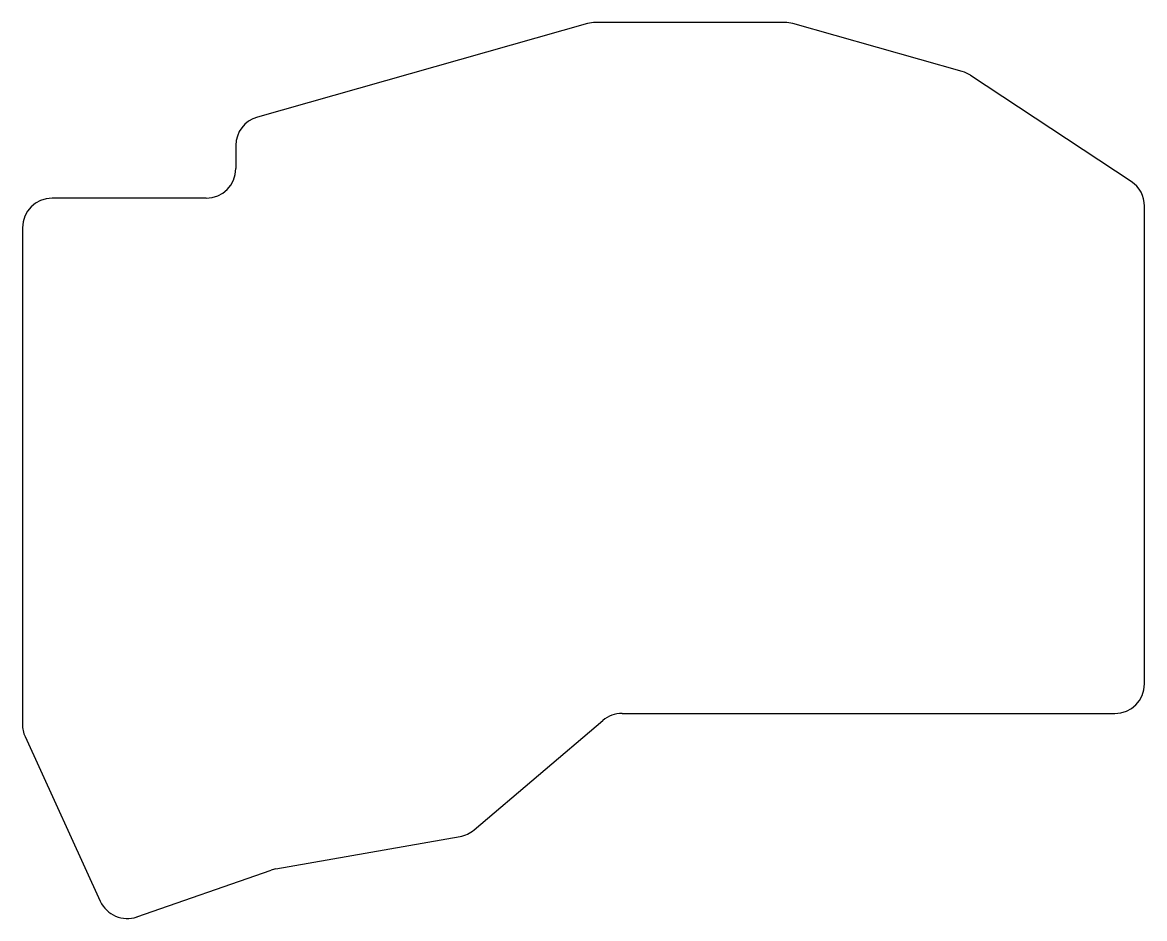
# Model space of a CAD drawing. Header units: millimetres. Extents: x 130 to 244, y -30 to 60.
import ezdxf

# ---------------------------------------------------------------- set-up
doc = ezdxf.new("R2010")
doc.units = ezdxf.units.MM

msp = doc.modelspace()

# ---------------------------------------------------------------- linework, layer by layer
for p, q in [((187.6, 60.39), (154.18, 50.92)), ((207.58, 60.5), (188.42, 60.5)), ((225.55, 55.53), (208.4, 60.39)), ((242.65, 44.39), (226.39, 55.14)), ((152, 48.03), (152, 45.7)), ((149, 42.7), (133.4, 42.7)), ((244, -6.5), (244, 41.89)), ((130.4, 39.7), (130.4, -10.6)), ((176.12, -21.29), (189.16, -10.21)), ((191.1, -9.5), (241, -9.5)), ((130.67, -11.84), (138.28, -28.52)), ((156.04, -25.25), (174.7, -21.96)), ((141.99, -30.11), (155.57, -25.37))]:
    msp.add_line(p, q)
for centre, start, end in [((188.42, 57.5), 90, 105.8192), ((207.58, 57.5), 74.1808, 90), ((224.73, 52.64), 56.5309, 74.1808), ((155, 48.03), 105.8192, 180), ((149, 45.7), 270, 0), ((241, 41.89), 0, 56.5309), ((133.4, 39.7), 90, 180), ((241, -6.5), 270, 0), ((191.1, -12.5), 90, 130.3468), ((133.4, -10.6), 180, 204.5213), ((174.18, -19.01), 280, 310.3468), ((156.56, -28.2), 100, 109.2238), ((141.01, -27.27), 204.5213, 289.2238)]:
    msp.add_arc(centre, 3, start, end)

doc.saveas('drawing.dxf')
